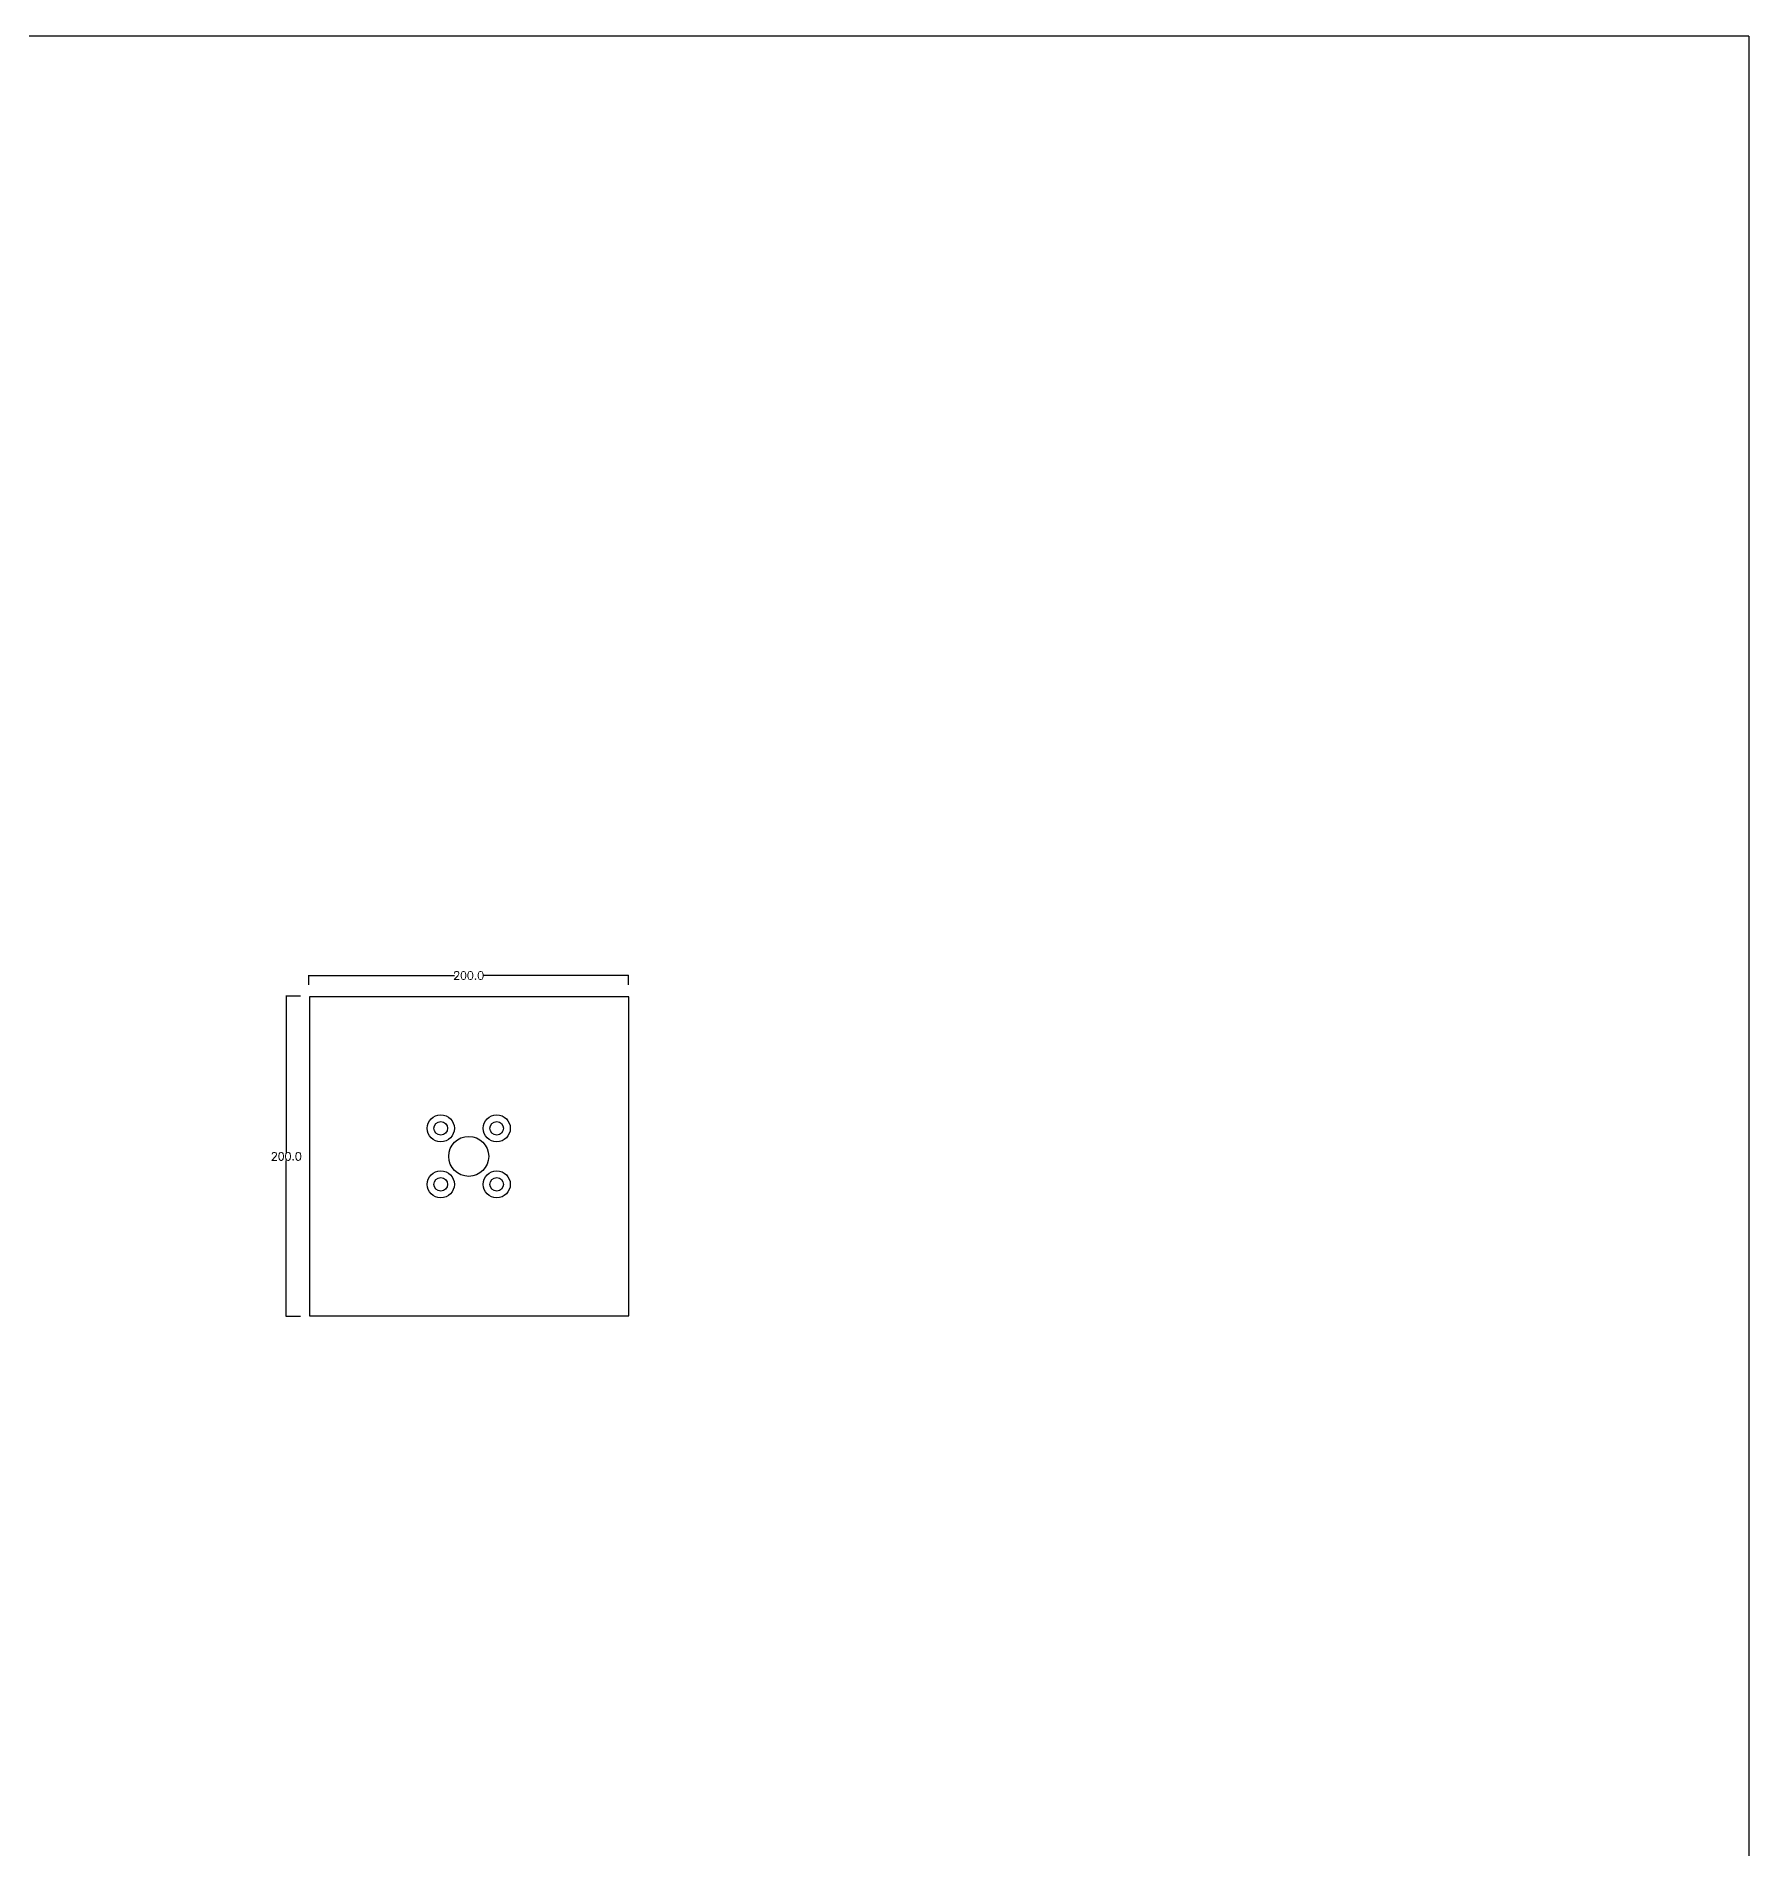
# Model space of a CAD drawing. Header units: millimetres. Extents: x 37110 to 56310, y -3510 to 5490.
# Drawn here: x 55239 to 56310, y 4357 to 5490 of the extents above; entities that cross this region are included whole.
import ezdxf

# ---------------------------------------------------------------- set-up
doc = ezdxf.new("R2010")
doc.units = ezdxf.units.MM
for name, color, linetype in [('볼트 구멍', 7, 'Continuous'), ('치구', 7, 'Continuous'), ('치수', 7, 'Continuous')]:
    doc.layers.add(name, color=color, linetype=linetype)
doc.styles.get("Standard").update_dxf_attribs({"font": 'txt.shx', "bigfont": 'whgtxt.shx'})
doc.dimstyles.get("Standard").update_dxf_attribs({"dimtxt": 7, "dimasz": 0.18, "dimexe": 0.18, "dimexo": 0.0625, "dimgap": 0.09, "dimtad": 0, "dimtih": 1, "dimtoh": 1, "dimdec": 1, "dimzin": 0, "dimdsep": 46, "dimtxsty": 'Standard', "dimcen": 0.09, "dimadec": 0, "dimazin": 0, "dimtfac": 1, "dimtdec": 1, "dimtofl": 0, "dimtmove": 0, "dimatfit": 3, "dimfxl": 0, "dimtolj": 1, "dimtzin": 0, "dimarcsym": 0})

# ---------------------------------------------------------------- blocks, each defined once
blk = doc.blocks.new('*D1965')
at = {"layer": 'Defpoints', "color": 0, "linetype": 'Continuous'}
for p in [(55404.6, 4890), (55395.7, 4690), (55404.6, 4690)]:
    blk.add_point(p, dxfattribs=at)
at = {"layer": '치수', "color": 0, "linetype": 'Continuous', "lineweight": -2}
for p, q in [((55404.5, 4890), (55395.5, 4890)), ((55395.7, 4889.8), (55395.7, 4792.6)), ((55395.7, 4690.2), (55395.7, 4787.4)), ((55404.5, 4690), (55395.5, 4690))]:
    blk.add_line(p, q, dxfattribs=at)
at = {"layer": '치수', "color": 0, "linetype": 'Continuous'}
for points in [[(55395.7, 4889.8), (55395.7, 4889.8), (55395.7, 4890)], [(55395.7, 4690.2), (55395.7, 4690.2), (55395.7, 4690)]]:
    blk.add_solid(points, dxfattribs=at)
at = {"layer": '치수', "color": 0, "linetype": 'Continuous', "insert": (55395.7, 4790), "char_height": 5, "attachment_point": 5}
blk.add_mtext('\\A1;200.0', dxfattribs=at)
blk = doc.blocks.new('*D1966')
at = {"layer": 'Defpoints', "color": 0, "linetype": 'Continuous'}
for p in [(55409.7, 4897.1), (55609.7, 4903), (55609.7, 4897.1)]:
    blk.add_point(p, dxfattribs=at)
at = {"layer": '치수', "color": 0, "linetype": 'Continuous', "lineweight": -2}
for p, q in [((55409.7, 4897.2), (55409.7, 4903.2)), ((55409.9, 4903), (55500.9, 4903)), ((55609.6, 4903), (55518.6, 4903)), ((55609.7, 4897.2), (55609.7, 4903.2))]:
    blk.add_line(p, q, dxfattribs=at)
at = {"layer": '치수', "color": 0, "linetype": 'Continuous'}
for points in [[(55409.9, 4903), (55409.9, 4903), (55409.7, 4903)], [(55609.6, 4903), (55609.6, 4903), (55609.7, 4903)]]:
    blk.add_solid(points, dxfattribs=at)
at = {"layer": '치수', "color": 0, "linetype": 'Continuous', "insert": (55509.7, 4903), "char_height": 5, "attachment_point": 5}
blk.add_mtext('\\A1;200.0', dxfattribs=at)

msp = doc.modelspace()

# ---------------------------------------------------------------- linework, layer by layer
at = {"color": 6}
for q in [(37110, 5490), (56310, -3510)]:
    msp.add_line((56310, 5490), q, dxfattribs=at)
at = {"layer": '볼트 구멍', "color": 6}
for centre in [(55492.25, 4807.5), (55527.25, 4807.5), (55492.25, 4772.5), (55527.25, 4772.5)]:
    msp.add_circle(centre, 8.5, dxfattribs=at)
at = {"layer": '볼트 구멍', "color": 3}
for centre, radius in [((55492.25, 4807.5), 4.25), ((55527.25, 4807.5), 4.25), ((55509.75, 4790), 12.5), ((55492.25, 4772.5), 4.25), ((55527.25, 4772.5), 4.25)]:
    msp.add_circle(centre, radius, dxfattribs=at)
at = {"layer": '치구'}
msp.add_lwpolyline([(55410.25, 4889.75), (55410.25, 4690.25), (55609.75, 4690.25), (55609.75, 4889.75)], close=True, dxfattribs=at)

# ---------------------------------------------------------------- dimensions: what is measured, and where the dimension line sits
at = {"layer": '치수', "color": 4, "linetype": 'Continuous'}
dim = msp.add_linear_dim(base=(55609.75, 4902.99), p1=(55409.75, 4897.107), p2=(55609.75, 4897.107), dimstyle='Standard', override={"dimtxt": 5}, dxfattribs=at)
dim.commit()
dim.dimension.update_dxf_attribs({"geometry": '*D1966', "text_midpoint": (55509.75, 4902.99)})
dim = msp.add_linear_dim(base=(55395.704, 4690), p1=(55404.609, 4890), p2=(55404.609, 4690), angle=90, dimstyle='Standard', override={"dimtxt": 5}, dxfattribs=at)
dim.commit()
dim.dimension.update_dxf_attribs({"geometry": '*D1965', "text_midpoint": (55395.704, 4790)})

doc.saveas('drawing.dxf')
